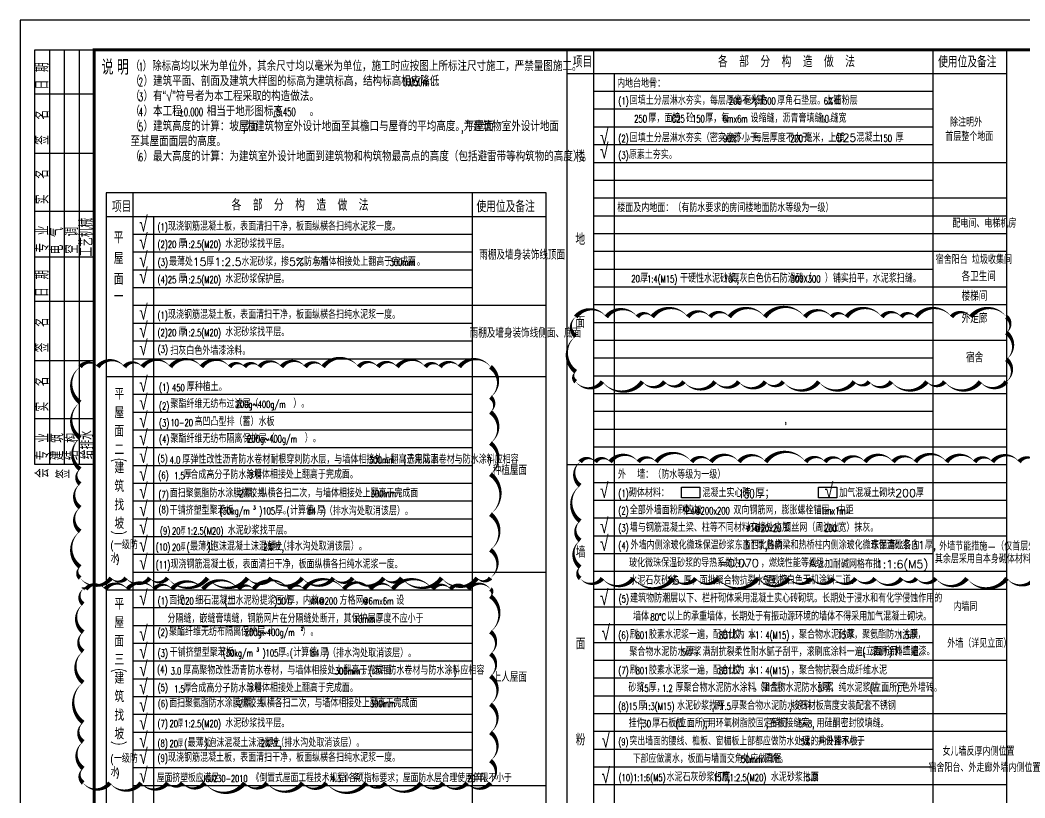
# Model space of a CAD drawing. Extents: x -1041549 to 749950, y -354245 to 17554.
# Drawn here: x -949364 to -915460, y -171585 to -145337 of the extents above; entities that cross this region are included whole.
import ezdxf

# ---------------------------------------------------------------- set-up
doc = ezdxf.new("R2010")
doc.units = 0
doc.header["$LTSCALE"] = 1000
doc.header["$MEASUREMENT"] = 0
doc.linetypes.add('DASH', pattern=[0.35, 0.25, -0.1])
doc.layers.add('14', color=1, linetype='Continuous')
doc.layers.add('PUB_TITLE', color=4, linetype='Continuous')
doc.layers.add('DIM_MODI', color=6, linetype='Continuous', plot=False)
doc.styles.add('_TCH_DIM', font='SIMPLEX', dxfattribs={"bigfont": 'GBCBIG'})
doc.styles.add('hztxt', font='romand_pkpm', dxfattribs={"bigfont": 'gbcbig'})
doc.styles.get("Standard").update_dxf_attribs({"font": 'gbenor.shx', "bigfont": 'gbcbig.shx'})
doc.styles.add('天正', font='SIMPLEX', dxfattribs={"width": 0.8, "bigfont": 'HZTXT'})

# ---------------------------------------------------------------- blocks, each defined once
blk = doc.blocks.new('A$C393D5F54')
at = {"layer": '14', "color": 14}
for p, q in [((0, 446), (0, 14446)), ((0, 14446), (2000, 14446)), ((500, 446), (500, 14446)), ((1000, 446), (1000, 14446)), ((1500, 446), (1500, 14446)), ((2000, 446), (2000, 14446)), ((2000, 12946), (0, 12946)), ((2000, 10946), (0, 10946)), ((2000, 8990), (0, 8990)), ((2000, 7446), (0, 7446)), ((2000, 5946), (0, 5946)), ((2000, 3946), (0, 3946)), ((2000, 1990), (0, 1990)), ((2000, 446), (0, 446))]:
    blk.add_line(p, q, dxfattribs=at)
at = {"layer": '14', "color": 14, "style": 'hztxt', "width": 0.85}
for s, p in [('日 期', (462, 13105)), ('签  名', (466, 11238)), ('实  名', (466, 9238)), ('工艺机械', (1953, 7471)), ('专 业', (472, 7598)), ('电 气', (957, 7540)), ('空 调', (1460, 7558)), ('日 期', (462, 6105)), ('签  名', (466, 4238)), ('实  名', (466, 2238)), ('专 业', (480, 598)), ('建 筑', (967, 592)), ('结 构', (1470, 597)), ('给排水', (1970, 629)), ('会', (470, -3)), ('签', (1174, -27))]:
    blk.add_text(s, height=450, rotation=90, dxfattribs=at).set_placement(p)

msp = doc.modelspace()

# ---------------------------------------------------------------- linework, layer by layer
at = {"layer": 'DIM_MODI', "color": 2, "linetype": 'DASH'}
for points in [[(-930614.9, -155354.5, 0, 150, 0.5), (-930614.9, -156004.5, 0, 150, 0.5), (-930614.9, -157204.5, 0, 150, 0.5), (-930614.9, -157536.9, 0, 150, 0.5), (-929714.9, -157536.9, 0, 150, 0.5), (-928364.9, -157536.9, 0, 150, 0.5), (-927614.9, -157536.9, 0, 150, 0.5), (-926964.9, -157536.9, 0, 150, 0.5), (-925914.9, -157536.9, 0, 150, 0.5), (-925114.9, -157536.9, 0, 150, 0.5), (-924214.9, -157536.9, 0, 150, 0.5), (-923614.9, -157536.9, 0, 150, 0.5), (-922414.9, -157536.9, 0, 150, 0.5), (-921214.9, -157536.9, 0, 150, 0.5), (-920714.9, -157536.9, 0, 150, 0.5), (-919964.9, -157536.9, 0, 150, 0.5), (-918764.9, -157536.9, 0, 150, 0.5), (-918164.9, -157536.9, 0, 150, 0.5), (-916964.9, -157536.9, 0, 150, 0.5), (-916084.7, -157536.9, 0, 150, 0.5), (-916084.7, -156786.9, 0, 150, 0.5), (-916084.7, -155886.9, 0, 150, 0.5), (-916084.7, -155354.5, 0, 150, 0.5), (-917284.7, -155354.5, 0, 150, 0.5), (-917934.7, -155354.5, 0, 150, 0.5), (-919134.7, -155354.5, 0, 150, 0.5), (-919634.7, -155354.5, 0, 150, 0.5), (-920284.7, -155354.5, 0, 150, 0.5), (-921484.7, -155354.5, 0, 150, 0.5), (-921984.7, -155354.5, 0, 150, 0.5), (-922884.7, -155354.5, 0, 150, 0.5), (-924234.7, -155354.5, 0, 150, 0.5), (-925434.7, -155354.5, 0, 150, 0.5), (-926084.7, -155354.5, 0, 150, 0.5), (-926834.7, -155354.5, 0, 150, 0.5), (-928034.7, -155354.5, 0, 150, 0.5), (-928534.7, -155354.5, 0, 150, 0.5), (-929584.7, -155354.5, 0, 150, 0.5)], [(-947338.9, -157039.8, 0, 150, 0.5), (-947338.9, -158239.8, 0, 150, 0.5), (-947338.9, -159439.8, 0, 150, 0.5), (-947338.9, -160489.8, 0, 150, 0.5), (-947338.9, -160989.8, 0, 150, 0.5), (-947338.9, -161789.8, 0, 150, 0.5), (-947338.9, -162589.8, 0, 150, 0.5), (-947338.9, -163789.8, 0, 150, 0.5), (-947338.9, -164161.8, 0, 150, 0.5), (-946288.9, -164161.8, 0, 150, 0.5), (-945788.9, -164161.8, 0, 150, 0.5), (-944988.9, -164161.8, 0, 150, 0.5), (-944388.9, -164161.8, 0, 150, 0.5), (-943038.9, -164161.8, 0, 150, 0.5), (-941688.9, -164161.8, 0, 150, 0.5), (-940888.9, -164161.8, 0, 150, 0.5), (-939838.9, -164161.8, 0, 150, 0.5), (-938788.9, -164161.8, 0, 150, 0.5), (-938138.9, -164161.8, 0, 150, 0.5), (-937088.9, -164161.8, 0, 150, 0.5), (-936488.9, -164161.8, 0, 150, 0.5), (-935138.9, -164161.8, 0, 150, 0.5), (-933938.9, -164161.8, 0, 150, 0.5), (-933493.4, -164161.8, 0, 150, 0.5), (-933493.4, -163211.8, 0, 150, 0.5), (-933493.4, -162011.8, 0, 150, 0.5), (-933493.4, -160661.8, 0, 150, 0.5), (-933493.4, -159611.8, 0, 150, 0.5), (-933493.4, -158561.8, 0, 150, 0.5), (-933493.4, -158061.8, 0, 150, 0.5), (-933493.4, -157039.8, 0, 150, 0.5), (-934543.4, -157039.8, 0, 150, 0.5), (-935193.4, -157039.8, 0, 150, 0.5), (-935693.4, -157039.8, 0, 150, 0.5), (-936643.4, -157039.8, 0, 150, 0.5), (-937293.4, -157039.8, 0, 150, 0.5), (-937943.4, -157039.8, 0, 150, 0.5), (-939143.4, -157039.8, 0, 150, 0.5), (-939743.4, -157039.8, 0, 150, 0.5), (-940543.4, -157039.8, 0, 150, 0.5), (-941293.4, -157039.8, 0, 150, 0.5), (-941793.4, -157039.8, 0, 150, 0.5), (-942293.4, -157039.8, 0, 150, 0.5), (-943243.4, -157039.8, 0, 150, 0.5), (-944293.4, -157039.8, 0, 150, 0.5), (-945243.4, -157039.8, 0, 150, 0.5), (-945843.4, -157039.8, 0, 150, 0.5), (-946743.4, -157039.8, 0, 150, 0.5)], [(-947235.1, -164542.1, 0, 150, 0.5), (-947235.1, -165042.1, 0, 150, 0.5), (-947235.1, -165992.1, 0, 150, 0.5), (-947235.1, -166642.1, 0, 150, 0.5), (-947235.1, -167692.1, 0, 150, 0.5), (-947235.1, -169042.1, 0, 150, 0.5), (-947235.1, -169692.1, 0, 150, 0.5), (-947235.1, -170592.1, 0, 150, 0.5), (-947235.1, -171076.4, 0, 150, 0.5), (-946335.1, -171076.4, 0, 150, 0.5), (-945285.1, -171076.4, 0, 150, 0.5), (-944385.1, -171076.4, 0, 150, 0.5), (-943885.1, -171076.4, 0, 150, 0.5), (-943135.1, -171076.4, 0, 150, 0.5), (-941785.1, -171076.4, 0, 150, 0.5), (-941035.1, -171076.4, 0, 150, 0.5), (-939835.1, -171076.4, 0, 150, 0.5), (-939035.1, -171076.4, 0, 150, 0.5), (-937685.1, -171076.4, 0, 150, 0.5), (-937035.1, -171076.4, 0, 150, 0.5), (-935835.1, -171076.4, 0, 150, 0.5), (-935085.1, -171076.4, 0, 150, 0.5), (-934285.1, -171076.4, 0, 150, 0.5), (-933493.4, -171076.4, 0, 150, 0.5), (-933493.4, -170326.4, 0, 150, 0.5), (-933493.4, -169376.4, 0, 150, 0.5), (-933493.4, -168426.4, 0, 150, 0.5), (-933493.4, -167476.4, 0, 150, 0.5), (-933493.4, -166726.4, 0, 150, 0.5), (-933493.4, -165976.4, 0, 150, 0.5), (-933493.4, -164776.4, 0, 150, 0.5), (-933493.4, -164542.1, 0, 150, 0.5), (-934243.4, -164542.1, 0, 150, 0.5), (-934843.4, -164542.1, 0, 150, 0.5), (-935443.4, -164542.1, 0, 150, 0.5), (-936793.4, -164542.1, 0, 150, 0.5), (-937543.4, -164542.1, 0, 150, 0.5), (-938443.4, -164542.1, 0, 150, 0.5), (-939793.4, -164542.1, 0, 150, 0.5), (-940293.4, -164542.1, 0, 150, 0.5), (-941493.4, -164542.1, 0, 150, 0.5), (-941993.4, -164542.1, 0, 150, 0.5), (-943193.4, -164542.1, 0, 150, 0.5), (-944243.4, -164542.1, 0, 150, 0.5), (-944843.4, -164542.1, 0, 150, 0.5), (-945743.4, -164542.1, 0, 150, 0.5), (-946493.4, -164542.1, 0, 150, 0.5), (-947143.4, -164542.1, 0, 150, 0.5)]]:
    msp.add_lwpolyline(points, format="xyseb", close=True, dxfattribs=at)
msp.add_lwpolyline([(-915056.5, -160246.1, 0, 150, 0.5), (-915656.5, -160246.1, 0, 150, 0.5), (-916556.5, -160246.1, 0, 150, 0.5), (-917156.5, -160246.1, 0, 150, 0.5), (-918106.5, -160246.1, 0, 150, 0.5), (-919156.5, -160246.1, 0, 150, 0.5), (-919906.5, -160246.1, 0, 150, 0.5), (-920856.5, -160246.1, 0, 150, 0.5), (-921606.5, -160246.1, 0, 150, 0.5), (-922206.5, -160246.1, 0, 150, 0.5), (-922856.5, -160246.1, 0, 150, 0.5), (-924206.5, -160246.1, 0, 150, 0.5), (-925106.5, -160246.1, 0, 150, 0.5), (-926056.5, -160246.1, 0, 150, 0.5), (-926706.5, -160246.1, 0, 150, 0.5), (-927906.5, -160246.1, 0, 150, 0.5), (-928506.5, -160246.1, 0, 150, 0.5), (-929456.5, -160246.1, 0, 150, 0.5), (-929956.5, -160246.1, 0, 150, 0.5), (-930466.2, -160246.1, 0, 150, 0.5), (-930466.2, -161046.1, 0, 150, 0.5), (-930466.2, -162246.1, 0, 150, 0.5), (-930466.2, -162896.1, 0, 150, 0.5), (-930466.2, -163796.1, 0, 150, 0.5), (-930466.2, -164174.4, 0, 150, 0.5), (-929716.2, -164174.4, 0, 150, 0.5), (-928666.2, -164174.4, 0, 150, 0.5), (-927316.2, -164174.4, 0, 150, 0.5), (-926566.2, -164174.4, 0, 150, 0.5), (-925816.2, -164174.4, 0, 150, 0.5), (-924466.2, -164174.4, 0, 150, 0.5), (-923416.2, -164174.4, 0, 150, 0.5), (-922666.2, -164174.4, 0, 150, 0.5), (-921916.2, -164174.4, 0, 150, 0.5), (-921166.2, -164174.4, 0, 150, 0.5), (-920516.2, -164174.4, 0, 150, 0.5), (-919616.2, -164174.4, 0, 150, 0.5), (-919116.2, -164174.4, 0, 150, 0.5), (-918466.2, -164174.4, 0, 150, 0.5), (-917416.2, -164174.4, 0, 150, 0.5), (-916066.2, -164174.4, 0, 150, 0.5), (-915116.2, -164174.4, 0, 150, 0.5)], format="xyseb", dxfattribs=at)
at = {"layer": 'PUB_TITLE'}
for p, q in [((-930014.6, -147737.5), (-918564.3, -147737.5)), ((-930014.6, -148337.5), (-918564.3, -148337.5)), ((-930014.6, -148937.5), (-918564.3, -148937.5)), ((-930014.6, -149537.5), (-918564.3, -149537.5)), ((-930014.6, -150137.5), (-916064.6, -150137.5)), ((-930014.6, -150737.5), (-918564.3, -150737.5)), ((-930014.6, -151337.5), (-916064.6, -151337.5)), ((-930014.6, -151937.5), (-916064.6, -151937.5)), ((-945564.2, -152562.8), (-934114.3, -152562.8)), ((-930014.6, -152537.5), (-918564.3, -152537.5)), ((-930014.6, -152537.5), (-916064.6, -152537.5)), ((-945564.2, -153162.8), (-934114.3, -153162.8)), ((-930014.6, -153137.5), (-916064.6, -153137.5)), ((-945564.2, -153762.8), (-934114.3, -153762.8)), ((-930014.6, -153737.5), (-918564.3, -153737.5)), ((-945564.2, -154362.8), (-934114.3, -154362.8)), ((-930014.6, -154337.5), (-916064.6, -154337.5)), ((-930014.6, -154937.5), (-916064.6, -154937.5)), ((-945564.2, -154962.8), (-931614.6, -154962.8)), ((-945564.2, -155562.8), (-934114.3, -155562.8)), ((-930014.6, -155537.5), (-918564.3, -155537.5)), ((-930014.6, -155537.5), (-918564.3, -155537.5)), ((-945564.2, -156162.8), (-934114.3, -156162.8)), ((-930014.6, -156137.5), (-916064.6, -156137.5)), ((-945564.2, -156762.8), (-934114.3, -156762.8)), ((-930014.6, -156737.5), (-918564.3, -156737.5)), ((-946464.2, -157362.8), (-931614.6, -157362.8)), ((-930014.6, -157337.5), (-916064.6, -157337.5)), ((-945564.2, -157962.8), (-934114.3, -157962.8)), ((-930014.6, -157937.5), (-916064.6, -157937.5)), ((-945564.2, -158562.8), (-934114.3, -158562.8)), ((-930014.6, -158537.5), (-918564.3, -158537.5)), ((-945564.2, -159162.8), (-934114.3, -159162.8)), ((-930014.6, -159137.5), (-916064.6, -159137.5)), ((-945564.2, -159762.8), (-934114.3, -159762.8)), ((-930014.6, -159737.5), (-916064.6, -159737.5)), ((-945564.2, -160362.8), (-934114.3, -160362.8)), ((-930914.6, -160337.5), (-916064.6, -160337.5)), ((-945564.2, -160962.8), (-934114.3, -160962.8)), ((-930014.6, -160937.5), (-916064.6, -160937.5)), ((-945564.2, -161562.8), (-934114.3, -161562.8)), ((-930014.6, -161537.5), (-916064.6, -161537.5)), ((-926882.2, -161683.5), (-926882.2, -162016)), ((-945564.2, -162162.8), (-934114.3, -162162.8)), ((-945564.2, -162162.8), (-934114.3, -162162.8)), ((-930014.6, -162137.5), (-916064.6, -162137.5)), ((-930014.6, -162737.5), (-916064.6, -162737.5)), ((-945564.2, -162762.8), (-934114.3, -162762.8)), ((-945564.2, -163362.8), (-934114.3, -163362.8)), ((-930014.6, -163337.5), (-918564.3, -163337.5)), ((-945564.2, -163962.8), (-931614.6, -163962.8)), ((-930014.6, -163937.5), (-916064.6, -163937.5)), ((-946464.2, -164562.8), (-934114.3, -164562.8)), ((-930014.6, -164537.5), (-916064.6, -164537.5)), ((-945564.2, -165162.8), (-934114.3, -165162.8)), ((-930014.6, -165137.5), (-918564.3, -165137.5)), ((-945564.2, -165762.8), (-934114.3, -165762.8)), ((-930014.6, -165737.5), (-916064.6, -165737.5)), ((-945564.2, -166362.8), (-934114.3, -166362.8)), ((-930014.6, -166337.5), (-918564.3, -166337.5)), ((-945564.2, -166962.8), (-934114.3, -166962.8)), ((-930014.6, -166937.5), (-916064.6, -166937.5)), ((-945564.2, -167562.8), (-934114.3, -167562.8)), ((-930014.6, -167537.5), (-918564.3, -167537.5)), ((-945564.2, -168162.8), (-934114.3, -168162.8)), ((-930014.6, -168137.5), (-918564.3, -168137.5)), ((-945564.2, -168762.8), (-934114.3, -168762.8)), ((-930014.6, -168737.5), (-916064.6, -168737.5)), ((-945564.2, -169362.8), (-934114.3, -169362.8)), ((-930014.6, -169337.5), (-916064.6, -169337.5)), ((-945564.2, -169962.8), (-934114.3, -169962.8)), ((-930014.6, -169937.5), (-918564.3, -169937.5)), ((-930014.6, -170537.5), (-918564.3, -170537.5)), ((-945564.2, -170562.8), (-934114.3, -170562.8)), ((-945564.2, -171162.8), (-931614.6, -171162.8)), ((-930014.6, -171137.5), (-916064.6, -171137.5))]:
    msp.add_line(p, q, dxfattribs=at)
for points in [[(-949364.5, -187337.4), (-889964.5, -187337.4), (-889964.5, -145337.4), (-949364.5, -145337.4)], [(-930914.6, -186337.4), (-916064.6, -186337.4), (-916064.6, -146337.4), (-930914.6, -146337.4)], [(-946464.2, -186337.4), (-931614.6, -186337.4), (-931614.6, -151162.8), (-946464.2, -151162.8)], [(-927041.6, -161097.6), (-926427.7, -161097.6), (-926427.7, -161453.4), (-927041.6, -161453.4)], [(-922424.9, -161097.6), (-921811.1, -161097.6), (-921811.1, -161453.4), (-922424.9, -161453.4)]]:
    msp.add_lwpolyline(points, close=True, dxfattribs=at)
at = {"layer": 'PUB_TITLE', "const_width": 100}
msp.add_lwpolyline([(-946864.5, -186337.4), (-890964.5, -186337.4), (-890964.5, -146337.4), (-946864.5, -146337.4)], close=True, dxfattribs=at)
at = {"layer": 'PUB_TITLE'}
for points in [[(-930014.6, -146337.4), (-930014.6, -186337.4)], [(-918564.3, -146337.4), (-918564.3, -186337.4)], [(-930914.6, -147137.5), (-916064.6, -147137.5)], [(-930014.6, -147137.5), (-916064.6, -147137.5)], [(-929314.6, -147137.5), (-929314.6, -186337.4)], [(-945564.2, -151162.8), (-945564.2, -186337.4)], [(-934114.3, -151162.8), (-934114.3, -186337.4)], [(-946464.2, -151962.8), (-931614.6, -151962.8)], [(-944864.2, -151962.8), (-944864.2, -186337.4)]]:
    msp.add_lwpolyline(points, dxfattribs=at)
msp.add_circle((-926882.2, -161841), 84, dxfattribs=at)

# ---------------------------------------------------------------- block references
at = {"layer": '14', "color": 6}
msp.add_blockref('A$C393D5F54', (-948864.5, -160783), dxfattribs=at)

# ---------------------------------------------------------------- texts
at = {"layer": 'PUB_TITLE'}
for s, height, style, width, p in [('说', 500, '天正', 0.8, (-946614.7, -147180.1)), ('明', 500, '天正', 0.8, (-946093.7, -147180.1)), ('（', 350, '天正', 0.8, (-945640.6, -147057.4)), ('1', 280, '天正', 0.6, (-945360.6, -147057.4)), ('）除标高均以米为单位外，其余尺寸均以毫米为单位，施工时应按图上所标注尺寸施工，严禁量图施工。', 350, '天正', 0.8, (-945232.6, -147057.4)), ('（', 350, '天正', 0.8, (-945640.6, -147564.9)), ('2', 280, '天正', 0.6, (-945360.6, -147564.9)), ('）建筑平面、剖面及建筑大样图的标高为建筑标高，结构标高相应降低', 350, '天正', 0.8, (-945200.6, -147564.9)), ('0.050m', 280, '天正', 0.6, (-936434.5, -147564.9)), ('。', 350, '天正', 0.8, (-935514.3, -147564.9)), ('（', 350, '天正', 0.8, (-945640.6, -148072.4)), ('3', 280, '天正', 0.6, (-945360.6, -148072.4)), ('）有“√”符号者为本工程采取的构造做法。', 350, '天正', 0.8, (-945200.6, -148072.4)), ('(1)', 238, '_TCH_DIM', 0.705882, (-929175.6, -148188.4)), ('200', 238, '_TCH_DIM', 0.705882, (-925449.5, -148188.4)), ('300', 238, '_TCH_DIM', 0.705882, (-924299.7, -148188.4)), ('6%%%', 238, '_TCH_DIM', 0.705882, (-922246.9, -148188.4)), ('（', 350, '天正', 0.8, (-945640.6, -148579.9)), ('4', 280, '天正', 0.6, (-945360.6, -148579.9)), ('）本工程', 350, '天正', 0.8, (-945200.6, -148579.9)), ('%%p0.000', 280, '天正', 0.6, (-943996, -148579.9)), ('相当于地形图标高', 350, '天正', 0.8, (-943068, -148579.9)), ('_5.450', 280, '天正', 0.6, (-940828, -148579.9)), ('。', 350, '天正', 0.8, (-939596, -148579.9)), (',', 238, '_TCH_DIM', 0.705882, (-924576.3, -148188.4)), ('（', 350, '天正', 0.8, (-945640.6, -149087.4)), ('5', 280, '天正', 0.6, (-945360.6, -149087.4)), ('）建筑高度的计算：坡屋面', 350, '天正', 0.8, (-945200.6, -149087.4)), ('为建筑物室外设计地面至其檐口与屋脊的平均高度。平屋面', 350, '天正', 0.8, (-941760.6, -149087.4)), ('为建筑物室外设计地面', 350, '天正', 0.8, (-934400.6, -149087.4)), ('250', 238, '_TCH_DIM', 0.705882, (-928643.5, -148788.4)), ('C25', 238, '_TCH_DIM', 0.705882, (-927377.1, -148788.4)), ('150', 238, '_TCH_DIM', 0.705882, (-926692.5, -148788.4)), ('6mx6m', 238, '_TCH_DIM', 0.705882, (-925654.7, -148788.4)), ('10', 238, '_TCH_DIM', 0.705882, (-922359.6, -148788.4)), (',', 280, '天正', 0.6, (-941840.6, -149087.4)), (',', 280, '天正', 0.6, (-934480.6, -149087.4)), ('√', 500, '天正', 0.8, (-929796.7, -149527.7)), ('(2)', 238, '_TCH_DIM', 0.705882, (-929175.6, -149452.7)), ('至其屋面面层的高度。', 350, '天正', 0.8, (-945640.6, -149594.9)), ('√', 500, '天正', 0.8, (-929796.7, -150006.8)), ('90%%%', 238, '_TCH_DIM', 0.705882, (-925646.1, -149452.7)), ('200', 238, '_TCH_DIM', 0.705882, (-923380.7, -149452.7)), ('150', 238, '_TCH_DIM', 0.705882, (-920374, -149448.6)), ('（', 350, '天正', 0.8, (-945640.6, -150102.4)), ('6', 280, '天正', 0.6, (-945360.6, -150102.4)), ('）最大高度的计算：为建筑室外设计地面到建筑物和构筑物最高点的高度（包括避雷带等构筑物的高度）。', 350, '天正', 0.8, (-945200.6, -150102.4)), ('(3)', 238, '_TCH_DIM', 0.705882, (-929175.6, -150019.3)), ('√', 500, '天正', 0.8, (-945346.3, -152469)), ('(1)', 238, '_TCH_DIM', 0.705882, (-944725.2, -152437.8)), ('√', 500, '天正', 0.8, (-945346.3, -153067.8)), ('(2)20', 238, '_TCH_DIM', 0.705882, (-944725.2, -153027.8)), ('1:2.5(M20)', 238, '_TCH_DIM', 0.705882, (-943824.6, -153027.8)), ('√', 500, '天正', 0.8, (-945346.3, -153670.6)), ('(3)', 235.7, '_TCH_DIM', 0.705882, (-944718.2, -153627.9)), ('300mm', 235.7, '_TCH_DIM', 0.705882, (-936893.9, -153627.9)), ('√', 500, '天正', 0.8, (-945346.3, -154227.2)), ('1:4(M15)', 238, '_TCH_DIM', 0.705882, (-928209.8, -154191)), ('(4)25', 238, '_TCH_DIM', 0.705882, (-944725.2, -154211.4)), ('1:2.5(M20)', 238, '_TCH_DIM', 0.705882, (-943824.6, -154211.4)), ('20', 238, '_TCH_DIM', 0.705882, (-928739.5, -154179.1)), ('10', 238, '_TCH_DIM', 0.705882, (-925615, -154191)), ('300X300', 238, '_TCH_DIM', 0.705882, (-923363.4, -154191)), ('√', 500, '天正', 0.8, (-945346.3, -155446.5)), ('(1)', 238, '_TCH_DIM', 0.705882, (-944725.2, -155415.3)), ('√', 500, '天正', 0.8, (-945346.3, -156045.3)), ('(2)20', 238, '_TCH_DIM', 0.705882, (-944725.2, -156005.3)), ('1:2.5(M20)', 238, '_TCH_DIM', 0.705882, (-943824.6, -156005.3)), ('√', 500, '天正', 0.8, (-945346.3, -156648.1)), ('(3)', 235.7, '_TCH_DIM', 0.705882, (-944718.2, -156569.7)), ('√', 500, '天正', 0.8, (-945346.3, -157882.3)), ('(1)', 238, '_TCH_DIM', 0.705882, (-944676.1, -157851.4)), ('450', 238, '_TCH_DIM', 0.705882, (-944238.1, -157856.8)), ('√', 500, '天正', 0.8, (-945346.3, -158482.3)), ('(2)', 238, '_TCH_DIM', 0.705882, (-944676.1, -158483)), ('200g~400g/m', 238, '_TCH_DIM', 0.705882, (-942092.2, -158418.7)), ('√', 500, '天正', 0.8, (-945346.3, -159082.3)), ('(3)', 238, '_TCH_DIM', 0.705882, (-944676.1, -159049.8)), ('10-20', 238, '_TCH_DIM', 0.705882, (-944292.9, -159038.1)), (',', 238, '_TCH_DIM', 0.705882, (-923567.7, -158927.1)), ('√', 500, '天正', 0.8, (-945346.3, -159682.3)), ('(4)', 238, '_TCH_DIM', 0.705882, (-944676.1, -159602.6)), ('200g~400g/m', 238, '_TCH_DIM', 0.705882, (-941702.7, -159587.6)), ('√', 500, '天正', 0.8, (-945346.3, -160282.3)), ('(5)', 238, '_TCH_DIM', 0.705882, (-944726.2, -160257.3)), ('(', 238, '_TCH_DIM', 0.705882, (-936432.4, -160300.8)), (')', 238, '_TCH_DIM', 0.705882, (-933560.7, -160300.8)), ('√', 500, '天正', 0.8, (-945346.3, -160882.3)), ('4.0', 238, '_TCH_DIM', 0.705882, (-944318.3, -160300.8)), ('300mm', 238, '_TCH_DIM', 0.705882, (-937589, -160300.8)), ('(6)', 238, '_TCH_DIM', 0.705882, (-944699.1, -160817.4)), ('√', 500, '天正', 0.8, (-945346.3, -161482.3)), ('√', 500, '天正', 0.8, (-929796.7, -161462.2)), ('√', 500, '天正', 0.8, (-922212.9, -161468.2)), ('(7)', 238, '_TCH_DIM', 0.705882, (-944694.6, -161468.6)), ('2', 235.7, '_TCH_DIM', 0.705882, (-941974.1, -161439)), ('300mm', 235.7, '_TCH_DIM', 0.705882, (-937532.4, -161439)), ('(1)', 238, '_TCH_DIM', 0.705882, (-929175.6, -161431.5)), ('180', 297.5, '_TCH_DIM', 0.705882, (-925119.2, -161466.3)), ('√', 500, '天正', 0.8, (-945346.3, -162082.3)), ('(8)', 235.7, '_TCH_DIM', 0.705882, (-944690.7, -161979.5)), ('(30kg/m', 238, '_TCH_DIM', 0.705882, (-942635.9, -162022.4)), ('3', 119, '_TCH_DIM', 0.705882, (-941499.9, -161847.4)), (')105', 238, '_TCH_DIM', 0.705882, (-941291.9, -162022.4)), ('(', 238, '_TCH_DIM', 0.705882, (-940370.7, -162022.4)), ('84', 238, '_TCH_DIM', 0.705882, (-939668.9, -162022.4)), (')', 238, '_TCH_DIM', 0.705882, (-939152.3, -162022.4)), ('(2)', 238, '_TCH_DIM', 0.705882, (-929175.6, -162016)), ('4@200x200', 238, '_TCH_DIM', 0.705882, (-926742.2, -162016)), ('1mx1m', 238, '_TCH_DIM', 0.705882, (-922345.3, -162016)), ('√', 500, '天正', 0.8, (-945346.3, -162682.3)), ('√', 500, '天正', 0.8, (-929796.7, -162655.5)), ('(3)', 238, '_TCH_DIM', 0.705882, (-929175.6, -162601.9)), ('%%C1@20x20', 238, '_TCH_DIM', 0.705882, (-924859.7, -162601.9)), ('200', 238, '_TCH_DIM', 0.705882, (-922235.5, -162601.9)), ('√', 500, '天正', 0.8, (-945346.3, -163282.3)), ('(9)', 238, '_TCH_DIM', 0.705882, (-944642.4, -162696.4)), ('20厚', 238, '_TCH_DIM', 0.705882, (-944239.4, -162696.4)), ('1:2.5(M20)', 238, '_TCH_DIM', 0.705882, (-943741.8, -162696.4)), ('√', 500, '天正', 0.8, (-929796.7, -163246.2)), ('(', 238, '_TCH_DIM', 0.705882, (-946313.2, -163187.2)), ('(10)', 238, '_TCH_DIM', 0.705882, (-944784.4, -163234.7)), ('20厚', 238, '_TCH_DIM', 0.705882, (-944239.4, -163244.6)), ('(', 238, '_TCH_DIM', 0.705882, (-943741.8, -163234.7)), (')', 238, '_TCH_DIM', 0.705882, (-943040, -163234.7)), ('2%', 238, '_TCH_DIM', 0.705882, (-941158.7, -163234.7)), ('(4)', 238, '_TCH_DIM', 0.705882, (-929176.2, -163195.1)), (')', 238, '_TCH_DIM', 0.705882, (-946116.7, -163642.2)), ('√', 500, '天正', 0.8, (-945346.3, -163882.3)), ('(11)', 238, '_TCH_DIM', 0.705882, (-944784.4, -163838.7)), ('√', 500, '天正', 0.8, (-945346.3, -165082.3)), ('√', 500, '天正', 0.8, (-929796.7, -165076.9)), ('(5)', 238, '_TCH_DIM', 0.705882, (-929166.7, -164987.2)), ('(1)', 238, '_TCH_DIM', 0.705882, (-944722.5, -165061.4)), ('C20', 238, '_TCH_DIM', 0.705882, (-943945.3, -165061.4)), ('(', 238, '_TCH_DIM', 0.705882, (-942474.3, -165061.4)), (')50', 238, '_TCH_DIM', 0.705882, (-940789.6, -165061.4)), ('%%c4@200', 238, '_TCH_DIM', 0.705882, (-939571.2, -165061.4)), ('@6mx6m', 238, '_TCH_DIM', 0.705882, (-937800.8, -165061.4)), ('10mm', 238, '_TCH_DIM', 0.705882, (-938101.3, -165671.6)), ('80%%DC', 238, '_TCH_DIM', 0.705882, (-928093.8, -165598.6)), ('√', 500, '天正', 0.8, (-945346.3, -166282.3)), ('√', 500, '天正', 0.8, (-929746.7, -166260)), ('(2)', 238, '_TCH_DIM', 0.705882, (-944722.5, -166115.1)), ('200g~400g/m', 238, '_TCH_DIM', 0.705882, (-941782.8, -166115.1)), ('2', 119, '_TCH_DIM', 0.705882, (-939894.8, -165940.1)), ('(6)', 238, '_TCH_DIM', 0.705882, (-929174.8, -166212.5)), ('801', 238, '_TCH_DIM', 0.705882, (-928594.2, -166212.5)), ('801', 238, '_TCH_DIM', 0.705882, (-925787, -166212.5)), ('=1', 238, '_TCH_DIM', 0.705882, (-924749.2, -166212.5)), ('4(M15)', 238, '_TCH_DIM', 0.705882, (-924216.6, -166212.5)), ('15', 238, '_TCH_DIM', 0.705882, (-921779.9, -166212.5)), ('1.5', 238, '_TCH_DIM', 0.705882, (-919722.5, -166212.5)), ('√', 500, '天正', 0.8, (-945346.3, -166882.3)), ('(3)', 238, '_TCH_DIM', 0.705882, (-944722.5, -166820.1)), ('(30kg/m', 238, '_TCH_DIM', 0.705882, (-942526.7, -166816.8)), ('3', 119, '_TCH_DIM', 0.705882, (-941390.7, -166641.8)), (')105', 238, '_TCH_DIM', 0.705882, (-941182.7, -166816.8)), ('(', 238, '_TCH_DIM', 0.705882, (-940261.5, -166816.8)), ('84', 238, '_TCH_DIM', 0.705882, (-939559.8, -166816.8)), (')', 238, '_TCH_DIM', 0.705882, (-939043.2, -166816.8)), ('5', 238, '_TCH_DIM', 0.705882, (-927035.7, -166795.2)), ('(', 238, '_TCH_DIM', 0.705882, (-920939.9, -166775.4)), (')', 238, '_TCH_DIM', 0.705882, (-920041.5, -166775.4)), ('√', 500, '天正', 0.8, (-945346.3, -167482.3)), ('(4)', 238, '_TCH_DIM', 0.705882, (-944737.6, -167371.5)), ('(', 238, '_TCH_DIM', 0.705882, (-937590.1, -167417.9)), (')', 238, '_TCH_DIM', 0.705882, (-934725.7, -167417.9)), ('(7)', 238, '_TCH_DIM', 0.705882, (-929175.6, -167412.5)), ('4(M15)', 238, '_TCH_DIM', 0.705882, (-924217.5, -167412.5)), ('3.0', 238, '_TCH_DIM', 0.705882, (-944285.2, -167417.9)), ('300mm', 238, '_TCH_DIM', 0.705882, (-938746.7, -167417.9)), ('801', 238, '_TCH_DIM', 0.705882, (-928595, -167412.5)), ('801', 238, '_TCH_DIM', 0.705882, (-925787.9, -167412.5)), ('=1', 238, '_TCH_DIM', 0.705882, (-924750.1, -167412.5)), ('√', 500, '天正', 0.8, (-945346.3, -168082.3)), ('(5)', 238, '_TCH_DIM', 0.705882, (-944722.5, -167986.6)), ('15', 238, '_TCH_DIM', 0.705882, (-928445.1, -168002.5)), ('1.2', 238, '_TCH_DIM', 0.705882, (-927704.5, -168002.5)), ('5', 238, '_TCH_DIM', 0.705882, (-922450, -168002.5)), ('(', 238, '_TCH_DIM', 0.705882, (-920692.4, -168002.5)), (')', 238, '_TCH_DIM', 0.705882, (-919794, -168002.5)), ('√', 500, '天正', 0.8, (-945346.3, -168682.3)), ('(6)', 235.7, '_TCH_DIM', 0.705882, (-944715.5, -168525.9)), ('2', 235.7, '_TCH_DIM', 0.705882, (-941998.9, -168525.9)), ('300mm', 235.7, '_TCH_DIM', 0.705882, (-937557.2, -168525.9)), ('(8)15', 238, '_TCH_DIM', 0.705882, (-929176.7, -168612.5)), ('1:3(M15)', 238, '_TCH_DIM', 0.705882, (-928308.2, -168612.5)), ('1.5', 238, '_TCH_DIM', 0.705882, (-925740, -168612.5)), ('√', 500, '天正', 0.8, (-945346.3, -169282.3)), (',', 238, '_TCH_DIM', 0.705882, (-926016.6, -168612.5)), (',', 238, '_TCH_DIM', 0.705882, (-923406, -168612.5)), ('(7)', 238, '_TCH_DIM', 0.705882, (-944725.2, -169201.6)), ('20厚', 238, '_TCH_DIM', 0.705882, (-944322.2, -169201.6)), ('1:2.5(M20)', 238, '_TCH_DIM', 0.705882, (-943824.6, -169201.6)), (',30', 238, '_TCH_DIM', 0.705882, (-928436.1, -169202.5)), ('(', 238, '_TCH_DIM', 0.705882, (-927249.7, -169202.5)), ('),', 238, '_TCH_DIM', 0.705882, (-926351.3, -169202.5)), (';', 238, '_TCH_DIM', 0.705882, (-924193.4, -169202.5)), ('5~8,', 238, '_TCH_DIM', 0.705882, (-923098.4, -169202.5)), ('√', 500, '天正', 0.8, (-945346.3, -169882.3)), ('√', 500, '天正', 0.8, (-929746.7, -169887.5)), ('√', 500, '天正', 0.8, (-945346.3, -170432.3)), ('(8)', 238, '_TCH_DIM', 0.705882, (-944725.2, -169863.3)), ('20厚', 238, '_TCH_DIM', 0.705882, (-944322.2, -169873.2)), ('(', 238, '_TCH_DIM', 0.705882, (-943824.6, -169863.3)), (')', 238, '_TCH_DIM', 0.705882, (-943122.8, -169863.3)), ('2%', 238, '_TCH_DIM', 0.705882, (-941241.5, -169863.3)), ('(9)', 233.24, '_TCH_DIM', 0.705882, (-929176.5, -169809)), ('5%', 233.24, '_TCH_DIM', 0.705882, (-923020.2, -169809)), ('(', 238, '_TCH_DIM', 0.705882, (-946313.2, -170396.1)), ('(9)', 238, '_TCH_DIM', 0.705882, (-944725.2, -170362.5)), ('50mm', 233.24, '_TCH_DIM', 0.705882, (-925030.5, -170399)), ('√', 500, '天正', 0.8, (-945346.3, -171070.7)), ('√', 500, '天正', 0.8, (-929746.7, -171087.5)), (')', 238, '_TCH_DIM', 0.705882, (-946116.7, -170851.1)), ('JGJ230-2010', 231.2, '_TCH_DIM', 0.705882, (-943221.1, -171047.9)), ('4.3.1', 231.2, '_TCH_DIM', 0.705882, (-938876.5, -171047.9)), ('20', 231.2, '_TCH_DIM', 0.705882, (-934275.3, -171047.9)), ('(10)1:1:6(M5)', 238, '_TCH_DIM', 0.705882, (-929169.4, -171022.8)), ('15', 238, '_TCH_DIM', 0.705882, (-925980.7, -171022.8)), (',1:2.5(M20)', 238, '_TCH_DIM', 0.705882, (-925496.1, -171022.8)), ('5', 238, '_TCH_DIM', 0.705882, (-922852.5, -171022.8)), ('。', 238, '_TCH_DIM', 0.705882, (-922495.9, -171022.8))]:
    msp.add_text(s, height=height, dxfattribs=dict(at, style=style, width=width)).set_placement(p)
at = {"layer": 'PUB_TITLE', "style": '_TCH_DIM'}
for s, height, p in [('项目', 385.82, (-930714.6, -146937.5)), ('各', 385.8, (-925814.1, -146926.6)), ('部', 385.8, (-925099, -146926.6)), ('分', 385.8, (-924383.9, -146926.6)), ('构', 385.8, (-923668.7, -146926.6)), ('造', 385.8, (-922953.6, -146926.6)), ('做', 385.8, (-922238.5, -146926.6)), ('法', 385.8, (-921523.3, -146926.6)), ('使用位及备注', 385.82, (-918387.3, -146937.5)), ('内地台地骨：', 270.07, (-929221.7, -147612.5)), ('回填土分层淋水夯实，每层厚度不大于', 270.071, (-928791.6, -148188.4)), ('毫米', 270.07, (-924969.5, -148188.4)), ('铺', 270.1, (-924496.3, -148188.4)), ('厚角石垫层。上铺', 270.07, (-923819.7, -148188.4)), ('石粉层', 270.07, (-921910.9, -148188.4)), ('厚，面捣', 270.07, (-928163.5, -148788.4)), ('砼', 270.1, (-926889.1, -148788.4)), ('厚，每', 270.07, (-926244.5, -148788.4)), ('设缩缝，沥青膏填缝，缝宽', 270.071, (-924718.7, -148788.4)), ('。', 270.1, (-922071.6, -148788.4)), ('除注明外', 270.07, (-917985.5, -148926.8)), ('回填土分层淋水夯实（密实度不小于', 270.071, (-928791.6, -149452.7)), ('），每层厚度不大于', 270.07, (-925150.1, -149452.7)), ('毫米，上铺', 270.07, (-922900.7, -149452.7)), ('C25混凝土', 270.07, (-921853.4, -149440.2)), ('厚', 270.1, (-919824.6, -149448.6)), ('首层整个地面', 270.07, (-918146.1, -149409.4)), ('楼', 385.8, (-930627.1, -150124.2)), ('原素土夯实。', 270.07, (-928823.6, -150019.3)), ('项目', 385.82, (-946264.2, -151820.3)), ('各', 385.8, (-942227.6, -151770.3)), ('部', 385.8, (-941512.4, -151770.3)), ('分', 385.8, (-940797.3, -151770.3)), ('构', 385.8, (-940082.2, -151770.3)), ('造', 385.8, (-939367, -151770.3)), ('做', 385.8, (-938651.9, -151770.3)), ('法', 385.8, (-937936.8, -151770.3)), ('使用位及备注', 385.82, (-933964.9, -151820.3)), ('楼面及内地面：（有防水要求的房间楼地面防水等级为一级）', 270.071, (-929213.1, -151812.5)), ('现浇钢筋混凝土板，表面清扫干净，板面纵横各扫纯水泥浆一度。', 270.071, (-944373.2, -152437.8)), ('配电间、电梯机房', 270.07, (-917906.6, -152336.6)), ('平', 385.8, (-946202.8, -152865.9)), ('地', 385.8, (-930627.1, -152924.2)), ('厚', 270.1, (-944021.2, -153027.8)), ('水泥砂浆找平层。', 270.07, (-942440.6, -153027.8)), ('屋', 385.8, (-946202.8, -153565.9)), ('最薄处15厚1:2.5水泥砂浆，掺5%%%防水剂', 267.457, (-944337.9, -153627.9)), ('，与墙体相接处上翻高于完成面', 267.457, (-939756, -153627.9)), ('。', 267.5, (-935970, -153627.9)), ('宿舍阳台', 270.07, (-918469, -153562)), ('垃圾收集间', 270.07, (-917244.7, -153562)), ('面', 385.8, (-946202.8, -154265.9)), ('水泥砂浆保护层。', 270.07, (-942440.6, -154211.4)), ('厚', 270.1, (-928442.7, -154189.3)), ('干硬性水泥砂浆,', 270.07, (-927097.8, -154191)), ('厚灰白色仿石防滑砖（', 270.07, (-925355.8, -154191)), ('）铺实拍平，水泥浆扫缝。', 270.071, (-922212.1, -154191)), ('各卫生间', 289.36, (-917596.9, -154142.5)), ('厚', 270.1, (-944021.2, -154211.4)), ('楼梯间', 289.36, (-917596.9, -154807)), ('一', 385.8, (-946202.8, -154856.3)), ('现浇钢筋混凝土板，表面清扫干净，板面纵横各扫纯水泥浆一度。', 270.071, (-944373.2, -155415.3)), ('外走廊', 289.36, (-917596.9, -155560.2)), ('面', 385.8, (-930627.1, -155724.2)), ('厚', 270.1, (-944021.2, -156005.3)), ('水泥砂浆找平层。', 270.07, (-942440.6, -156005.3)), ('扫灰白色外墙漆涂料。', 270.07, (-944296.1, -156633.3)), ('宿舍', 289.36, (-917445.9, -156882.1)), ('厚种植土。', 270.07, (-943742.2, -157853.3)), ('平', 385.8, (-946181, -158149.5)), ('聚酯纤维无纺布过滤层（', 270.071, (-944292.1, -158429.1)), ('）。', 270.07, (-940148.2, -158418.7)), ('屋', 385.8, (-946181, -158774.5)), ('面', 385.8, (-946181, -159399.5)), ('高凹凸型排（蓄）水板', 270.07, (-943480.2, -159031.5)), ('聚酯纤维无纺布隔离保护层（', 270.071, (-944292.1, -159602.6)), ('）。', 270.07, (-939758.7, -159587.6)), ('二', 385.8, (-946181, -160024.5)), ('厚弹性改性沥青防水卷材耐根穿刺防水层，与墙体相接处上翻高于完成面', 270.071, (-943891.3, -160300.8)), ('选用防水卷材与防水涂料应相容', 270.071, (-936320.4, -160300.8)), ('建', 385.8, (-946181, -160634.8)), ('外', 270.1, (-929193.1, -160812.5)), ('墙：（防水等级为一级）', 270.071, (-928540.5, -160812.5)), ('筑', 385.8, (-946181, -161259.8)), ('面扫聚氨脂防水涂膜橡胶共', 267.457, (-944310.5, -161439)), ('厚，纵横各扫二次，与墙体相接处上翻高于完成面', 267.457, (-941815.7, -161439)), ('。', 267.5, (-936581.7, -161439)), ('砌体材料：', 270.07, (-928823.6, -161431.5)), ('混凝土实心砖', 270.07, (-926341.3, -161431.5)), ('厚；', 337.59, (-924559.2, -161466.3)), ('加气混凝土砌块200厚', 270.071, (-921724.7, -161431.5)), ('找', 385.8, (-946181, -161884.8)), ('干铺挤塑型聚苯板', 270.07, (-944320.1, -162022.4)), ('计算值', 270.07, (-940258.7, -162022.4)), ('全部外墙面粉刷应加', 270.07, (-928791.6, -162016)), ('双向钢筋网，膨胀螺栓锚固，中距', 270.071, (-925294.2, -162016)), ('厚。', 270.07, (-940763.9, -162022.4)), ('厚', 270.1, (-939348.9, -162022.4)), ('（排水沟处取消该层）。', 270.071, (-939081.9, -162042.3)), ('。', 270.1, (-921473.3, -162016)), ('坡', 385.8, (-946181, -162509.8)), ('水泥砂浆找平层。', 270.07, (-942357.8, -162696.4)), ('墙与钢筋混凝土梁、柱等不同材料交接处应加', 270.071, (-928791.6, -162601.9)), ('钢丝网（周边出', 270.07, (-923611.7, -162601.9)), ('宽）抹灰。', 270.07, (-921755.5, -162601.9)), ('一级防', 270.07, (-946201.2, -163187.2)), ('最薄处', 270.07, (-943629.8, -163234.7)), ('泡沫混凝土沫混凝土', 270.07, (-942928, -163234.7)), ('坡,', 270.07, (-940822.7, -163234.7)), ('（排水沟处取消该层）。', 270.071, (-940638.2, -163234.7)), ('墙', 385.8, (-930615.3, -163478.5)), ('外墙内侧涂玻化微珠保温砂浆东南西北各向', 270.071, (-928764.4, -163195.1)), ('31厚,', 270.07, (-924986.3, -163195.1)), ('热桥梁和热桥柱内侧涂玻化微珠保温砂浆', 270.071, (-924175.5, -163195.1)), ('东西南北各向', 270.07, (-920642.8, -163190.7)), ('31厚,', 270.07, (-919299.4, -163190.7)), ('水', 270.1, (-946313.2, -163642.2)), ('现浇钢筋混凝土板，表面清扫干净，板面纵横各扫纯水泥浆一度。', 270.071, (-944290.4, -163838.7)), ('玻化微珠保温砂浆的导热系数为λ', 270.071, (-928815.1, -163795.1)), ('=0.070', 270.07, (-925784.1, -163795.1)), ('，燃烧性能等级≥', 270.07, (-924368.5, -163795.1)), ('A', 270.1, (-922727.1, -163795.1)), ('级。', 270.07, (-922507.1, -163795.1)), ('加耐碱网格布批', 270.07, (-922206.1, -163832.3)), ('1:1:6(M5)', 270.07, (-920485.9, -163832.3)), ('水泥石灰砂浆', 270.07, (-928808.2, -164385.1)), ('厚，面批聚合物抗裂水泥砂浆', 270.071, (-926973.8, -164385.1)), ('扫白色无机涂料二道。', 270.07, (-923761.4, -164371.1)), ('15', 270.07, (-927573.9, -164385.1)), ('5', 270.1, (-924315.1, -164385.1)), ('厚，', 270.07, (-924115.1, -164385.1)), ('面捣', 270.07, (-944338.5, -165061.4)), ('细石混凝土', 270.07, (-943457.3, -165061.4)), ('加水泥粉提浆压光', 270.07, (-942362.3, -165061.4)), ('厚，内放', 270.07, (-940357.6, -165061.4)), ('方格网，', 270.07, (-938587.2, -165061.4)), ('设', 270.1, (-936672.8, -165061.4)), ('建筑物防潮层以下、栏杆砌体采用混凝土实心砖砌筑。长期处于浸水和有化学侵蚀作用的', 270.071, (-928782.7, -164987.2)), ('平', 385.8, (-946181, -165233.8)), ('内墙同', 270.07, (-917872, -165273.1)), ('分隔缝，嵌缝膏填缝，钢筋网片在分隔缝处断开，其保护层厚度不应小于', 270.071, (-944392.4, -165671.6)), ('墙体，', 270.07, (-928683.5, -165598.6)), ('以上的承重墙体，长期处于有振动源环境的墙体不得采用加气混凝土砌块。', 270.071, (-927534.3, -165598.6)), ('屋', 385.8, (-946181, -165858.8)), ('。', 270.1, (-937333.3, -165671.6)), ('面', 385.8, (-946181, -166483.8)), ('聚酯纤维无纺布隔离保护层（', 270.071, (-944338.5, -166115.1)), ('）。', 270.07, (-939838.8, -166115.1)), ('刷', 270.1, (-928790.8, -166212.5)), ('胶素水泥浆一遍，配合比为', 270.071, (-928146.2, -166212.5)), ('胶：水', 270.07, (-925339, -166212.5)), ('：', 270.1, (-924413.2, -166212.5)), ('，聚合物水泥砂浆', 270.07, (-923352.6, -166212.5)), ('厚，聚氨酯防水涂膜', 270.07, (-921491.9, -166212.5)), ('厚，', 270.07, (-919354.5, -166212.5)), ('面', 385.8, (-930615.3, -166575)), ('外墙（详见立面）', 270.07, (-918079.5, -166511.6)), ('三', 385.8, (-946181, -167108.8)), ('干铺挤塑型聚苯板', 270.07, (-944316.4, -166816.8)), ('厚。', 270.07, (-940654.7, -166816.8)), ('计算值', 270.07, (-940149.5, -166816.8)), ('厚', 270.1, (-939239.8, -166816.8)), ('（排水沟处取消该层）。', 270.071, (-938972.7, -166836.7)), ('聚合物水泥防水砂浆', 270.07, (-928805, -166795.2)), ('厚，满刮抗裂柔性耐水腻子刮平，滚刷底涂料一遍，滚刷涂料二遍。', 270.071, (-926875.7, -166795.2)), ('立面所示', 270.07, (-920827.9, -166775.4)), ('外墙墙漆。', 270.07, (-919857.2, -166775.4)), ('厚高聚物改性沥青防水卷材，与墙体相接处上翻高于完成面', 270.071, (-943858.2, -167417.9)), ('选用防水卷材与防水涂料应相容', 270.071, (-937478.1, -167417.9)), ('刷', 270.1, (-928791.6, -167412.5)), ('胶素水泥浆一遍，配合比为', 270.071, (-928147, -167412.5)), ('胶：水', 270.07, (-925339.9, -167412.5)), ('，聚合物抗裂合成纤维水泥', 270.071, (-923353.5, -167412.5)), ('建', 385.8, (-946181, -167733.8)), ('。', 270.1, (-937786.7, -167417.9)), ('：', 270.1, (-924414.1, -167412.5)), ('砂浆', 270.07, (-928838.3, -168002.5)), ('厚，  厚聚合物水泥防水涂料（Ⅱ型）', 270.071, (-928157.1, -168002.5)), ('，聚合物水泥防水砂浆', 270.07, (-924612.6, -168002.5)), ('厚，纯水泥浆贴', 270.07, (-922290, -168002.5)), ('立面所示', 270.07, (-920580.4, -168002.5)), ('色外墙砖。', 270.07, (-919609.6, -168002.5)), ('筑', 385.8, (-946181, -168358.8)), ('面扫聚氨脂防水涂膜橡胶共', 267.457, (-944335.3, -168525.9)), ('厚，纵横各扫二次，与墙体相接处上翻高于完成面', 267.457, (-941840.5, -168525.9)), ('。', 267.5, (-936606.5, -168525.9)), ('厚', 270.1, (-928504.7, -168612.5)), ('水泥砂浆找平', 270.07, (-927196.2, -168612.5)), ('刷', 270.1, (-925936.6, -168612.5)), ('厚聚合物水泥防水涂料', 270.07, (-925372, -168612.5)), ('按石材板高度安装配套不锈钢', 270.071, (-923326, -168612.5)), ('找', 385.8, (-946181, -168983.8)), ('坡', 385.8, (-946181, -169608.8)), ('水泥砂浆找平层。', 270.07, (-942440.6, -169201.6)), ('挂件', 270.07, (-928829.3, -169202.5)), ('厚石板板', 270.07, (-928036.1, -169202.5)), ('立面所示', 270.07, (-927137.7, -169202.5)), ('用环氧树脂胶固定销钉', 270.07, (-926159.3, -169202.5)), ('石板接缝宽', 270.07, (-924081.4, -169202.5)), ('用硅酮密封胶填缝。', 270.07, (-922490.4, -169202.5)), ('粉', 385.8, (-930615.3, -169814.2)), ('突出墙面的腰线、檐板、窗楣板上部都应做防水处理，并设置不小于', 264.67, (-928800.1, -169809)), ('的向外排水坡，', 264.67, (-922691, -169809)), ('最薄处', 270.07, (-943712.6, -169863.3)), ('泡沫混凝土沫混凝土', 270.07, (-943010.8, -169863.3)), ('坡,', 270.07, (-940905.5, -169863.3)), ('（排水沟处取消该层）。', 270.071, (-940720.9, -169863.3)), ('女儿墙反厚内侧位置', 270.07, (-918241.1, -170156.8)), ('一级防', 270.07, (-946201.2, -170396.1)), ('现浇钢筋混凝土板，表面清扫干净，板面纵横各扫纯水泥浆一度。', 270.071, (-944373.2, -170362.5)), ('下部应做滴水，板面与墙面交角处应做直径', 264.67, (-928691.1, -170399)), ('圆角。', 264.67, (-924246.5, -170399)), ('宿舍阳台、外走廊外墙内侧位置', 270.071, (-918714.4, -170705.5)), ('水', 270.1, (-946313.2, -170851.1)), ('屋面挤塑板应满足', 262.35, (-944748.9, -171047.9)), ('《倒置式屋面工程技术规程》条', 262.355, (-941550.2, -171047.9)), ('各项指标要求；屋面防水层合理使用年限不小于', 262.355, (-938285.9, -171047.9)), ('年。', 262.35, (-933964.5, -171047.9)), ('水泥石灰砂浆打底', 270.07, (-927553.4, -171022.8)), ('厚', 270.1, (-925692.7, -171022.8)), ('水泥砂浆批面', 270.07, (-924032.1, -171022.8)), ('厚', 270.1, (-922692.5, -171022.8))]:
    msp.add_text(s, height=height, dxfattribs=at).set_placement(p)
at = {"layer": 'PUB_TITLE'}
for s, height, p in [('雨棚及墙身装饰线顶面', 289.36, (-933869.1, -153416.1)), ('雨棚及墙身装饰线侧面、底面', 289.362, (-934195, -156052.3)), ('种植屋面', 289.36, (-933416.6, -160680.8)), ('上人屋面', 289.36, (-933416.6, -167663.5))]:
    msp.add_text(s, height=height, dxfattribs=at).set_placement(p)
at = {"layer": 'PUB_TITLE', "style": '_TCH_DIM', "width": 0.705882}
for s, p in [('(', (-946178.7, -160110.8)), (')', (-946178.7, -162564.3)), ('(', (-946178.7, -167209.8)), (')', (-946178.7, -169663.3))]:
    msp.add_text(s, height=340, rotation=270, dxfattribs=at).set_placement(p)
at = {"layer": 'PUB_TITLE', "color": 4, "style": '_TCH_DIM', "width": 0.705882}
for p in [(-944170.9, -160833.5), (-944170.9, -168033.5)]:
    msp.add_text('1.5', height=238, dxfattribs=at).set_placement(p)
at = {"layer": 'PUB_TITLE', "color": 4, "style": '_TCH_DIM'}
for s, height, p in [('厚', 270.1, (-943842.6, -160819.9)), ('合成高分子防水涂料', 270.07, (-943620.7, -160819.9)), ('与墙体相接处上翻高于完成面。', 270.071, (-941746.1, -160810.7)), ('厚', 270.1, (-943842.6, -168019.9)), ('合成高分子防水涂料', 270.07, (-943620.7, -168019.9)), ('与墙体相接处上翻高于完成面。', 270.071, (-941746.1, -168010.7))]:
    msp.add_text(s, height=height, dxfattribs=at).set_placement(p)
at = {"layer": 'PUB_TITLE', "color": 2, "style": '_TCH_DIM'}
for s, p in [('外墙节能措施-（仅首层外墙）', (-918349.9, -163235.1)), ('其余层采用自本身砌体材料作节能措施', (-918498.1, -163662.2))]:
    msp.add_text(s, height=270.071, dxfattribs=at).set_placement(p)

doc.saveas('drawing.dxf')
